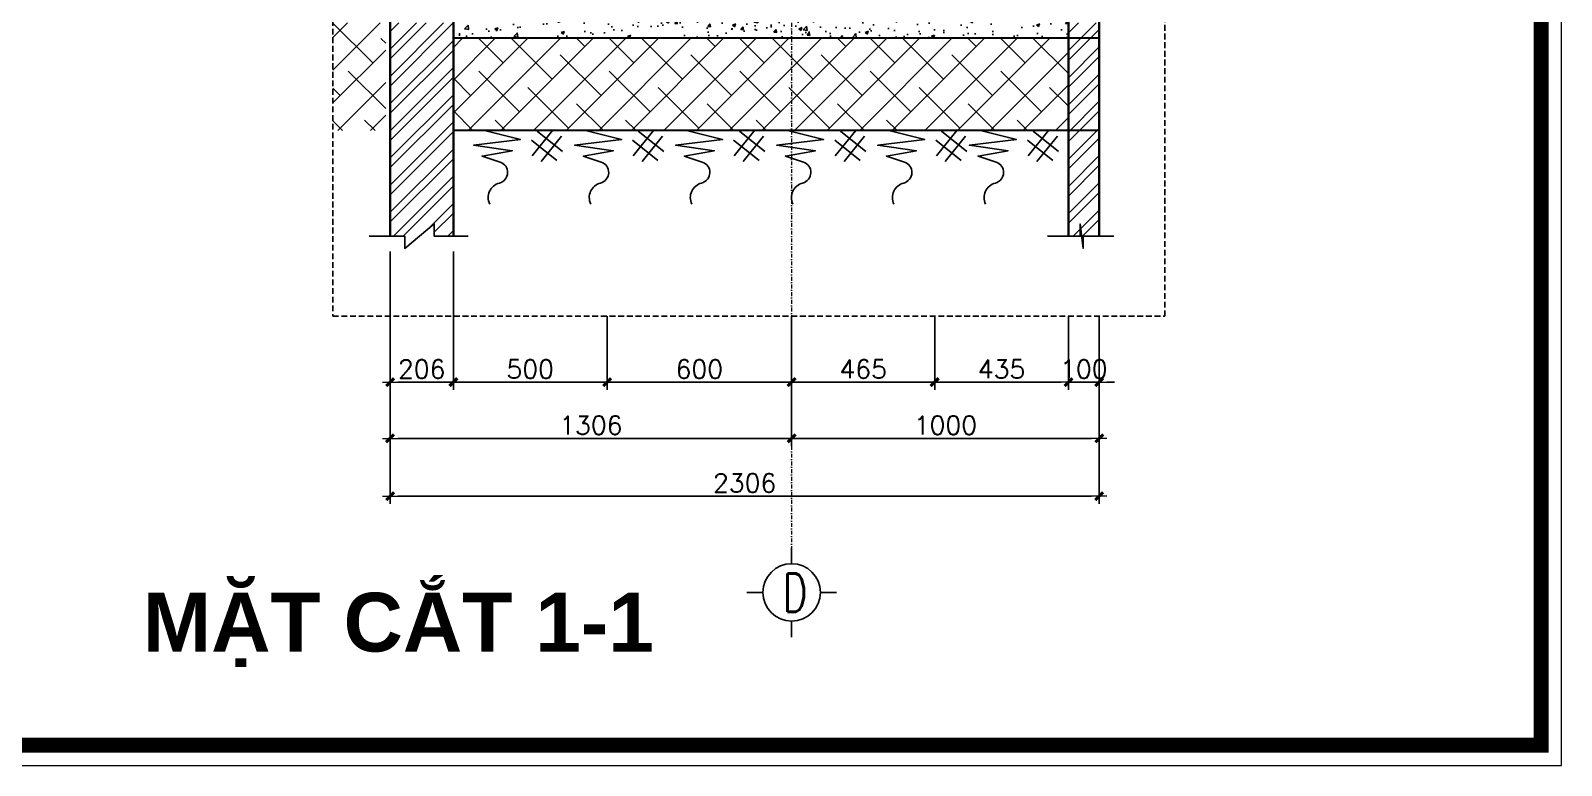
# Model space of a CAD drawing. Header units: millimetres. Extents: x 615730 to 2792744, y 139412 to 597571.
# Drawn here: x 1417384 to 1437293, y 254193 to 263753 of the extents above; entities that cross this region are included whole.
import ezdxf
from ezdxf.enums import TextEntityAlignment as Align

# ---------------------------------------------------------------- set-up
doc = ezdxf.new("R2010")
doc.units = ezdxf.units.MM
doc.header["$MEASUREMENT"] = 0
doc.header["$PDMODE"] = 34
doc.linetypes.add('DASHDOT', pattern=[1, 0.5, -0.25, 0, -0.25])
doc.linetypes.add('HIDDEN', pattern=[0.375, 0.25, -0.125])
doc.layers.get('0').update_dxf_attribs({"lineweight": 5})
for name, color, linetype in [('CUA', 132, 'Continuous'), ('DUT', 250, 'HIDDEN'), ('H', 252, 'Continuous'), ('HACH', 250, 'Continuous'), ('TEXT', 2, 'Continuous')]:
    doc.layers.add(name, color=color, linetype=linetype)
for name, color, linetype, lineweight in [('NETNGOAITUONG', 1, 'Continuous', 40), ('thay', 7, 'Continuous', 15), ('TIM TRUC', 149, 'DASHDOT', 9), ('TUONG', 6, 'Continuous', 35), ('VLIEU', 250, 'Continuous', 9)]:
    doc.layers.add(name, color=color, linetype=linetype, lineweight=lineweight)
doc.styles.add('lyrichs', font='', dxfattribs={"width": 1.25})
doc.styles.add('romans', font='romans.shx', dxfattribs={"height": 240})
doc.styles.get('lyrichs').set_extended_font_data('.VnHelvetInsH', bold=True)
doc.dimstyles.new('1-50', dxfattribs={"dimtxt": 200, "dimasz": 100, "dimexe": 100, "dimexo": 0, "dimgap": 50, "dimtad": 1, "dimdec": 0, "dimlfac": 0.25, "dimzin": 0, "dimdsep": 46, "dimtxsty": 'romans', "dimblk": ']', "dimcen": 0, "dimdle": 100, "dimclrd": 148, "dimclre": 148, "dimclrt": 2, "dimadec": 0, "dimazin": 0, "dimtfac": 1.111111, "dimtdec": 0, "dimtix": 1, "dimtmove": 2, "dimatfit": 3, "dimldrblk": ']', "dimfxl": 200, "dimtolj": 1, "dimtzin": 0, "dimarcsym": 0})
pattern_1 = [(45, (1609358.22, 2931952.7), (-212.132034, 212.132034), []), (135, (1609358.22, 2931952.7), (-636.396103, 212.132034), [750, -450])]
pattern_2 = [(45, (600767.42, 0), (-176.776695, 176.776695), []), (45, (600767.42, 125), (-176.776695, 176.776695), [])]

# ---------------------------------------------------------------- blocks, each defined once
blk = doc.blocks.new('sgt')
at = {"layer": 'HACH'}
for p, q in [((102718.9, -904500.3), (102646.3, -904590.9)), ((102664.5, -904502.5), (102755.2, -904575.1)), ((102644.1, -904534.2), (102734.8, -904606.8)), ((102750.7, -904520.7), (102678.1, -904611.3))]:
    blk.add_line(p, q, dxfattribs=at)
blk.add_lwpolyline([(102476.2, -904500.3), (102604.7, -904532.4), (102437.4, -904552.5), (102575.3, -904572.5), (102468.2, -904591.2), (102532.4, -904612.6, -0.748369), (102529.8, -904687.5, 0.474268), (102495, -904762.5, 0.626952)], format="xyb", dxfattribs=at)
blk = doc.blocks.new(']')
for p, q in [((1, 0), (-1, 0)), ((0, 1), (0, -1))]:
    blk.add_line(p, q)
at = {"color": 9, "const_width": 0.4}
blk.add_lwpolyline([(-0.51, -0.51), (0.51, 0.51)], dxfattribs=at)
blk = doc.blocks.new('*D2795')
at = {"layer": 'DEFPOINTS', "color": 0, "ltscale": 10, "transparency": 16777216}
for p in [(1422060, 260880), (1422882, 260880), (1422882, 259179)]:
    blk.add_point(p, dxfattribs=at)
at = {"layer": 'VLIEU', "color": 148, "lineweight": -2, "ltscale": 10, "transparency": 16777216}
for p, q in [((1422060, 260880), (1422060, 259079)), ((1422882, 260880), (1422882, 259079)), ((1422160, 259179), (1422782, 259179))]:
    blk.add_line(p, q, dxfattribs=at)
at = {"layer": 'VLIEU', "color": 148, "lineweight": -2, "ltscale": 10, "transparency": 16777216, "xscale": 100, "yscale": 100, "zscale": 100, "rotation": 180}
blk.add_blockref(']', (1422060, 259179), dxfattribs=at)
at = {"layer": 'VLIEU', "color": 148, "lineweight": -2, "ltscale": 10, "transparency": 16777216, "xscale": 100, "yscale": 100, "zscale": 100}
blk.add_blockref(']', (1422882, 259179), dxfattribs=at)
at = {"layer": 'VLIEU', "color": 2, "ltscale": 10, "transparency": 16777216, "insert": (1422471, 259349), "char_height": 240, "attachment_point": 5, "style": 'romans'}
blk.add_mtext('\\A1;206', dxfattribs=at)
blk = doc.blocks.new('*D2796')
at = {"layer": 'DEFPOINTS', "color": 0, "ltscale": 10, "transparency": 16777216}
for p in [(1422882, 260880), (1424883, 260038), (1424883, 259179)]:
    blk.add_point(p, dxfattribs=at)
at = {"layer": 'VLIEU', "color": 148, "lineweight": -2, "ltscale": 10, "transparency": 16777216}
for p, q in [((1422882, 260880), (1422882, 259079)), ((1424883, 260038), (1424883, 259079)), ((1422982, 259179), (1424783, 259179))]:
    blk.add_line(p, q, dxfattribs=at)
at = {"layer": 'VLIEU', "color": 148, "lineweight": -2, "ltscale": 10, "transparency": 16777216, "xscale": 100, "yscale": 100, "zscale": 100, "rotation": 180}
blk.add_blockref(']', (1422882, 259179), dxfattribs=at)
at = {"layer": 'VLIEU', "color": 148, "lineweight": -2, "ltscale": 10, "transparency": 16777216, "xscale": 100, "yscale": 100, "zscale": 100}
blk.add_blockref(']', (1424883, 259179), dxfattribs=at)
at = {"layer": 'VLIEU', "color": 2, "ltscale": 10, "transparency": 16777216, "insert": (1423882, 259349), "char_height": 240, "attachment_point": 5, "style": 'romans'}
blk.add_mtext('\\A1;500', dxfattribs=at)
blk = doc.blocks.new('*D2797')
at = {"layer": 'DEFPOINTS', "color": 0, "ltscale": 10, "transparency": 16777216}
for p in [(1424883, 260038), (1427282, 260038, -1), (1427282, 259179)]:
    blk.add_point(p, dxfattribs=at)
at = {"layer": 'VLIEU', "color": 148, "lineweight": -2, "ltscale": 10, "transparency": 16777216}
for p, q in [((1424883, 260038), (1424883, 259079)), ((1427282, 260038), (1427282, 259079)), ((1424983, 259179), (1427182, 259179))]:
    blk.add_line(p, q, dxfattribs=at)
at = {"layer": 'VLIEU', "color": 148, "lineweight": -2, "ltscale": 10, "transparency": 16777216, "xscale": 100, "yscale": 100, "zscale": 100, "rotation": 180}
blk.add_blockref(']', (1424883, 259179), dxfattribs=at)
at = {"layer": 'VLIEU', "color": 148, "lineweight": -2, "ltscale": 10, "transparency": 16777216, "xscale": 100, "yscale": 100, "zscale": 100}
blk.add_blockref(']', (1427282, 259179), dxfattribs=at)
at = {"layer": 'VLIEU', "color": 2, "ltscale": 10, "transparency": 16777216, "insert": (1426082, 259349), "char_height": 240, "attachment_point": 5, "style": 'romans'}
blk.add_mtext('\\A1;600', dxfattribs=at)
blk = doc.blocks.new('*D2798')
at = {"layer": 'DEFPOINTS', "color": 0, "ltscale": 10, "transparency": 16777216}
for p in [(1427282, 260038, -1), (1429142, 260038), (1429142, 259179)]:
    blk.add_point(p, dxfattribs=at)
at = {"layer": 'VLIEU', "color": 148, "lineweight": -2, "ltscale": 10, "transparency": 16777216}
for p, q in [((1427282, 260038), (1427282, 259079)), ((1429142, 260038), (1429142, 259079)), ((1427382, 259179), (1429042, 259179))]:
    blk.add_line(p, q, dxfattribs=at)
at = {"layer": 'VLIEU', "color": 148, "lineweight": -2, "ltscale": 10, "transparency": 16777216, "xscale": 100, "yscale": 100, "zscale": 100, "rotation": 180}
blk.add_blockref(']', (1427282, 259179), dxfattribs=at)
at = {"layer": 'VLIEU', "color": 148, "lineweight": -2, "ltscale": 10, "transparency": 16777216, "xscale": 100, "yscale": 100, "zscale": 100}
blk.add_blockref(']', (1429142, 259179), dxfattribs=at)
at = {"layer": 'VLIEU', "color": 2, "ltscale": 10, "transparency": 16777216, "insert": (1428212, 259349), "char_height": 240, "attachment_point": 5, "style": 'romans'}
blk.add_mtext('\\A1;465', dxfattribs=at)
blk = doc.blocks.new('*D2799')
at = {"layer": 'DEFPOINTS', "color": 0, "ltscale": 10, "transparency": 16777216}
for p in [(1429142, 260038), (1430882, 260038), (1430882, 259179)]:
    blk.add_point(p, dxfattribs=at)
at = {"layer": 'VLIEU', "color": 148, "lineweight": -2, "ltscale": 10, "transparency": 16777216}
for p, q in [((1429142, 260038), (1429142, 259079)), ((1430882, 260038), (1430882, 259079)), ((1429242, 259179), (1430782, 259179))]:
    blk.add_line(p, q, dxfattribs=at)
at = {"layer": 'VLIEU', "color": 148, "lineweight": -2, "ltscale": 10, "transparency": 16777216, "xscale": 100, "yscale": 100, "zscale": 100, "rotation": 180}
blk.add_blockref(']', (1429142, 259179), dxfattribs=at)
at = {"layer": 'VLIEU', "color": 148, "lineweight": -2, "ltscale": 10, "transparency": 16777216, "xscale": 100, "yscale": 100, "zscale": 100}
blk.add_blockref(']', (1430882, 259179), dxfattribs=at)
at = {"layer": 'VLIEU', "color": 2, "ltscale": 10, "transparency": 16777216, "insert": (1430012, 259349), "char_height": 240, "attachment_point": 5, "style": 'romans'}
blk.add_mtext('\\A1;435', dxfattribs=at)
blk = doc.blocks.new('*D2800')
at = {"layer": 'DEFPOINTS', "color": 0, "ltscale": 10, "transparency": 16777216}
for p in [(1430882, 260038), (1431282, 260038), (1431282, 259179)]:
    blk.add_point(p, dxfattribs=at)
at = {"layer": 'VLIEU', "color": 148, "lineweight": -2, "ltscale": 10, "transparency": 16777216}
for p, q in [((1430882, 260038), (1430882, 259079)), ((1431282, 260038), (1431282, 259079)), ((1430782, 259179), (1430682, 259179)), ((1430882, 259179), (1431282, 259179)), ((1431382, 259179), (1431482, 259179))]:
    blk.add_line(p, q, dxfattribs=at)
at = {"layer": 'VLIEU', "color": 148, "lineweight": -2, "ltscale": 10, "transparency": 16777216, "xscale": 100, "yscale": 100, "zscale": 100}
blk.add_blockref(']', (1430882, 259179), dxfattribs=at)
at = {"layer": 'VLIEU', "color": 148, "lineweight": -2, "ltscale": 10, "transparency": 16777216, "xscale": 100, "yscale": 100, "zscale": 100, "rotation": 180}
blk.add_blockref(']', (1431282, 259179), dxfattribs=at)
at = {"layer": 'VLIEU', "color": 2, "ltscale": 10, "transparency": 16777216, "insert": (1431082, 259349), "char_height": 240, "attachment_point": 5, "style": 'romans'}
blk.add_mtext('\\A1;100', dxfattribs=at)
blk = doc.blocks.new('tt')
at = {"layer": 'CUA'}
for p, q in [((0, -159), (0, 50)), ((-373, -532), (-582, -532)), ((373, -532), (582, -532)), ((0, -905), (0, -1114))]:
    blk.add_line(p, q, dxfattribs=at)
blk.add_circle((0, -532), 373, dxfattribs=at)
blk = doc.blocks.new('*D2801')
at = {"layer": 'DEFPOINTS', "color": 0, "ltscale": 10, "transparency": 16777216}
for p in [(1422060, 260038), (1427282, 260038), (1427282, 258448)]:
    blk.add_point(p, dxfattribs=at)
at = {"layer": 'VLIEU', "color": 148, "lineweight": -2, "ltscale": 10, "transparency": 16777216}
for p, q in [((1422060, 260038), (1422060, 258348)), ((1427282, 260038), (1427282, 258348)), ((1422160, 258448), (1427182, 258448))]:
    blk.add_line(p, q, dxfattribs=at)
at = {"layer": 'VLIEU', "color": 148, "lineweight": -2, "ltscale": 10, "transparency": 16777216, "xscale": 100, "yscale": 100, "zscale": 100, "rotation": 180}
blk.add_blockref(']', (1422060, 258448), dxfattribs=at)
at = {"layer": 'VLIEU', "color": 148, "lineweight": -2, "ltscale": 10, "transparency": 16777216, "xscale": 100, "yscale": 100, "zscale": 100}
blk.add_blockref(']', (1427282, 258448), dxfattribs=at)
at = {"layer": 'VLIEU', "color": 2, "ltscale": 10, "transparency": 16777216, "insert": (1424671, 258618), "char_height": 240, "attachment_point": 5, "style": 'romans'}
blk.add_mtext('\\A1;1306', dxfattribs=at)
blk = doc.blocks.new('*D2802')
at = {"layer": 'DEFPOINTS', "color": 0, "ltscale": 10, "transparency": 16777216}
for p in [(1427282, 260038), (1431282, 260038), (1431282, 258448)]:
    blk.add_point(p, dxfattribs=at)
at = {"layer": 'VLIEU', "color": 148, "lineweight": -2, "ltscale": 10, "transparency": 16777216}
for p, q in [((1427282, 260038), (1427282, 258348)), ((1431282, 260038), (1431282, 258348)), ((1427382, 258448), (1431182, 258448))]:
    blk.add_line(p, q, dxfattribs=at)
at = {"layer": 'VLIEU', "color": 148, "lineweight": -2, "ltscale": 10, "transparency": 16777216, "xscale": 100, "yscale": 100, "zscale": 100, "rotation": 180}
blk.add_blockref(']', (1427282, 258448), dxfattribs=at)
at = {"layer": 'VLIEU', "color": 148, "lineweight": -2, "ltscale": 10, "transparency": 16777216, "xscale": 100, "yscale": 100, "zscale": 100}
blk.add_blockref(']', (1431282, 258448), dxfattribs=at)
at = {"layer": 'VLIEU', "color": 2, "ltscale": 10, "transparency": 16777216, "insert": (1429282, 258618), "char_height": 240, "attachment_point": 5, "style": 'romans'}
blk.add_mtext('\\A1;1000', dxfattribs=at)
blk = doc.blocks.new('*D2803')
at = {"layer": 'DEFPOINTS', "color": 0, "ltscale": 10, "transparency": 16777216}
for p in [(1422060, 259980), (1431282, 259980), (1431282, 257697)]:
    blk.add_point(p, dxfattribs=at)
at = {"layer": 'VLIEU', "color": 148, "lineweight": -2, "ltscale": 10, "transparency": 16777216}
for p, q in [((1422060, 259980), (1422060, 257597)), ((1431282, 259980), (1431282, 257597)), ((1422160, 257697), (1431182, 257697))]:
    blk.add_line(p, q, dxfattribs=at)
at = {"layer": 'VLIEU', "color": 148, "lineweight": -2, "ltscale": 10, "transparency": 16777216, "xscale": 100, "yscale": 100, "zscale": 100, "rotation": 180}
blk.add_blockref(']', (1422060, 257697), dxfattribs=at)
at = {"layer": 'VLIEU', "color": 148, "lineweight": -2, "ltscale": 10, "transparency": 16777216, "xscale": 100, "yscale": 100, "zscale": 100}
blk.add_blockref(']', (1431282, 257697), dxfattribs=at)
at = {"layer": 'VLIEU', "color": 2, "ltscale": 10, "transparency": 16777216, "insert": (1426671, 257867), "char_height": 240, "attachment_point": 5, "style": 'romans'}
blk.add_mtext('\\A1;2306', dxfattribs=at)

msp = doc.modelspace()

# ---------------------------------------------------------------- hatches: boundary and pattern name
at = {"layer": 'HACH'}
h = msp.add_hatch(dxfattribs=at)
h.set_pattern_fill('AR-CONC', color=256, scale=60, style=0)
h.set_pattern_definition([(50, (1609358.2, 2931952.7), (430.35611, -37.65128), [45, -495]), (355, (1609358.2, 2931952.7), (-83.2508, 451.31528), [36, -396]), (100.4514, (1609394.1, 2931949.57), (347.10563, 413.663725), [38.244114, -420.68527]), (46.1842, (1609358.2, 2932072.7), (640.34463, -99.31141), [67.5, -742.5]), (96.6356, (1609411.6, 2932064.43), (560.79762, 584.47072), [57.36617, -631.0278]), (351.1842, (1609358.2, 2932072.7), (560.79717, 584.47116), [54, -594]), (21, (1609418.2, 2932042.7), (358.14423, -241.571334), [45, -495]), (326, (1609418.2, 2932042.7), (145.9892, 435.09003), [36, -396]), (71.4514, (1609448.06, 2932022.58), (504.13358, 193.5183), [38.244114, -420.68527]), (37.5, (1609358.22, 2931952.71), (7.295913, 199.736312), [0, -391.2, 0, -402, 0, -397.5]), (7.5, (1609358.22, 2931952.7), (157.841722, 236.647027), [0, -229.2, 0, -382.2, 0, -151.5]), (327.5, (1609224.42, 2931952.71), (320.293462, -13.532923), [0, -150, 0, -468, 0, -621]), (317.5, (1609164.42, 2931952.7), (349.911702, 60.06299), [0, -195, 0, -310.8, 0, -441])])
h.paths.add_polyline_path([(1430882.1, 263652.7), (1430882.1, 264052.7), (1422882.1, 264052.7), (1422882.1, 263652.7)])
h = msp.add_hatch(dxfattribs=at)
h.set_pattern_fill('ANSI38', color=256, scale=2400, style=0)
h.set_pattern_definition(pattern_1)
h.paths.add_polyline_path([(1421314.7, 263852.7), (1421314.7, 262452.7), (1422002.1, 262452.7), (1422002.1, 263852.7)])
h = msp.add_hatch(dxfattribs=at)
h.set_pattern_fill('ANSI38', color=256, scale=2400, style=0)
h.set_pattern_definition(pattern_1)
h.paths.add_polyline_path([(1430882.1, 262452.7), (1430882.1, 263652.7), (1422882.1, 263652.7), (1422882.1, 262452.7)])
at = {"layer": 'VLIEU', "ltscale": 10}
h = msp.add_hatch(dxfattribs=at)
h.set_pattern_fill('STEEL', color=256, scale=2000, style=0)
h.set_pattern_definition(pattern_2)
h.paths.add_polyline_path([(1422882.1, 263852.7), (1422060.2, 263852.7), (1422060.2, 261078.3), (1422250.1, 261078.3), (1422250.1, 260918.3), (1422634.1, 261238.3), (1422634.1, 261078.3), (1422882.1, 261078.3)])
h = msp.add_hatch(dxfattribs=at)
h.set_pattern_fill('STEEL', color=256, scale=2000, style=0)
h.set_pattern_definition(pattern_2)
h.paths.add_polyline_path([(1431282.1, 261093.4), (1431282.1, 263852.7), (1430882.1, 263852.7), (1430882.1, 261078.3), (1431072, 261078.3), (1431072, 260918.3)])

# ---------------------------------------------------------------- linework, layer by layer
at = {"layer": 'CUA'}
for points in [[(1423072.9, 261078.3), (1422634.1, 261078.3), (1422634.1, 261238.3), (1422250.1, 260918.3), (1422250.1, 261078.3), (1421787.8, 261078.3)], [(1431472.9, 261078.3), (1431034.1, 261078.3), (1431034.1, 261238.3), (1431072, 260918.3), (1431072, 261078.3), (1430609.7, 261078.3)]]:
    msp.add_lwpolyline(points, dxfattribs=at)
at = {"layer": 'DUT', "color": 2, "ltscale": 300}
msp.add_lwpolyline([(1421314.7, 260038.1), (1432133.7, 260038.1), (1432133.7, 280652.7), (1421314.7, 280652.7)], close=True, dxfattribs=at)
at = {"layer": 'H', "const_width": 197}
msp.add_lwpolyline([(1398551.1, 254455.8), (1437030.2, 254455.8), (1437030.2, 281509.4), (1398551.1, 281509.4)], close=True, dxfattribs=at)
at = {"layer": 'NETNGOAITUONG'}
for p, q in [((1422060.2, 261078.2), (1422060.2, 264252.6)), ((1422882.1, 261078.3), (1422882.1, 264252.7)), ((1430882.1, 261078.2), (1430882.1, 264252.6)), ((1431282.1, 261078.3), (1431282.1, 264252.7))]:
    msp.add_line(p, q, dxfattribs=at)
at = {"layer": 'thay', "linetype": 'Continuous'}
msp.add_lwpolyline([(1398288.4, 254193.2), (1437292.9, 254193.2), (1437292.9, 281772), (1398288.4, 281772)], close=True, dxfattribs=at)
at = {"layer": 'TIM TRUC', "ltscale": 100}
msp.add_line((1427282.1, 264052.7), (1427282.1, 257025.8), dxfattribs=at)
at = {"layer": 'TUONG'}
for p, q in [((1431282.1, 263652.7), (1422882.1, 263652.7)), ((1431282.1, 262452.7), (1422882.1, 262452.7))]:
    msp.add_line(p, q, dxfattribs=at)

# ---------------------------------------------------------------- block references
at = {"layer": 'CUA'}
msp.add_blockref('tt', (1427282.1, 256975.8), dxfattribs=at)
at = {"layer": 'HACH', "xscale": 3.648000000044703, "yscale": 3.648000000044703, "zscale": 3.648000000044703}
for p in [(1049452.8, 3562069.6), (1050767.2, 3562069.6), (1052081.7, 3562069.6), (1053396.2, 3562069.6), (1054710.6, 3562069.6), (1055903, 3562069.6)]:
    msp.add_blockref('sgt', p, dxfattribs=at)

# ---------------------------------------------------------------- texts
at = {"layer": 'TEXT', "style": 'lyrichs'}
msp.add_text('MÆT c¾t 1-1', height=765, dxfattribs=at).set_placement((1422167, 255674.1), align=Align.CENTER)
at = {"layer": 'TUONG', "style": 'romans', "width": 0.7}
msp.add_text('D ', height=500, dxfattribs=at).set_placement((1427447.6, 256191.1), align=Align.CENTER)

# ---------------------------------------------------------------- dimensions: what is measured, and where the dimension line sits
at = {"layer": 'VLIEU', "ltscale": 10}
for base, p1, p2, picture, middle in [((1422882.1084, 259179.2357), (1422060.0976, 260880.22), (1422882.1084, 260880.22), '*D2795', (1422471.103, 259349.2357)), ((1424882.8, 259179.2), (1422882.1, 260880.2), (1424882.8, 260038.1), '*D2796', (1423882.5, 259349.2)), ((1427282.1136, 258447.7294), (1422060.0976, 260038.1065), (1427282.1136, 260038.106), '*D2801', (1424671.1056, 258617.7294)), ((1427282.1, 259179.2), (1424882.8, 260038.1), (1427282.1, 260038.1, -0.6), '*D2797', (1426082.5, 259349.2)), ((1429142.1, 259179.2), (1427282.1, 260038.1, -0.6), (1429142.1, 260038.1), '*D2798', (1428212.1, 259349.2)), ((1431282.1, 258447.7), (1427282.1, 260038.1), (1431282.1, 260038.1), '*D2802', (1429282.1, 258617.7)), ((1430882.1, 259179.2), (1429142.1, 260038.1), (1430882.1, 260038.1), '*D2799', (1430012.1, 259349.2)), ((1431282.1, 259179.2), (1430882.1, 260038.1), (1431282.1, 260038.1), '*D2800', (1431082.1, 259349.2)), ((1431282.1077, 257697.4349), (1422060.0976, 259979.7279), (1431282.1077, 259979.7279), '*D2803', (1426671.1027, 257867.4349))]:
    dim = msp.add_linear_dim(base=base, p1=p1, p2=p2, dimstyle='1-50', dxfattribs=at)
    dim.commit()
    dim.dimension.update_dxf_attribs({"geometry": picture, "text_midpoint": middle})

doc.saveas('drawing.dxf')
